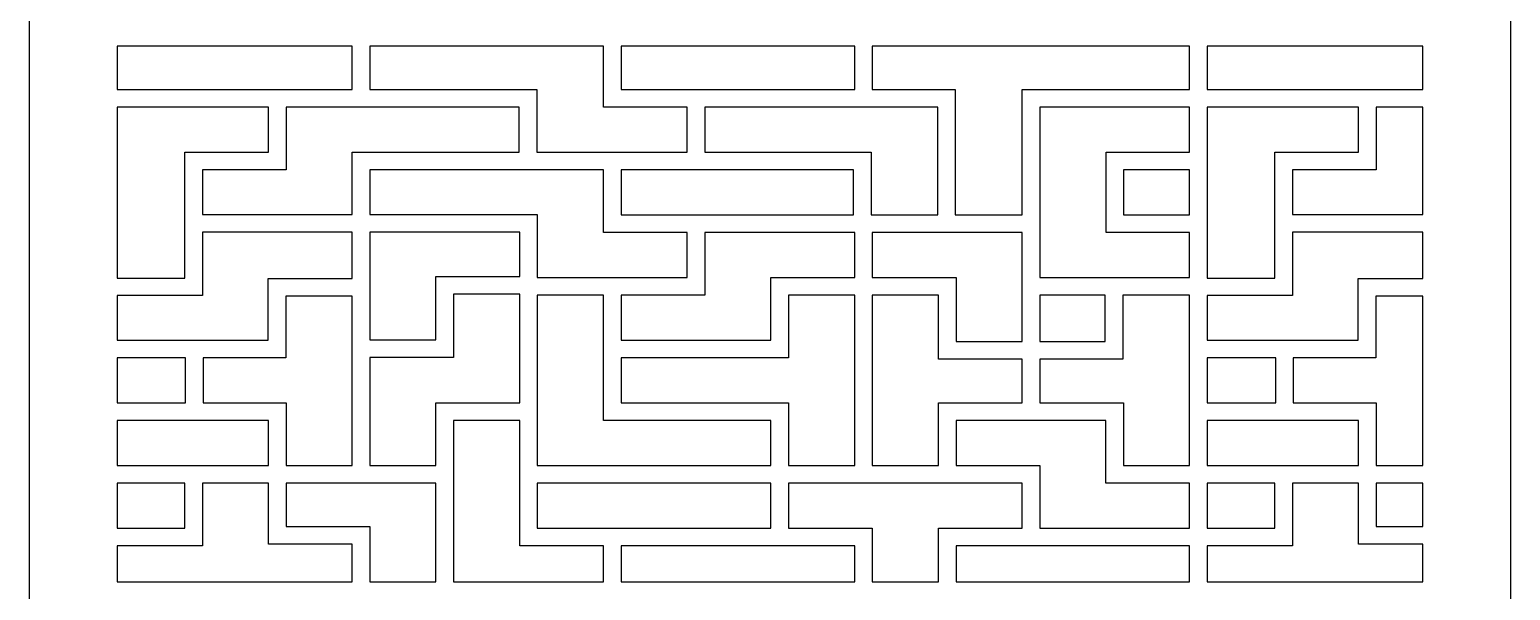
# Model space of a CAD drawing. Header units: centimetres. Extents: x -27.5 to -15.4, y -3.9 to 9.5.
# Drawn here: x -27.51 to -21.72, y 0.12 to 2.31 of the extents above; entities that cross this region are included whole.
import ezdxf

# ---------------------------------------------------------------- set-up
doc = ezdxf.new("R2010")
doc.units = ezdxf.units.CM
doc.header["$MEASUREMENT"] = 0
doc.layers.add('layer 1', color=7, linetype='Continuous')

msp = doc.modelspace()

# ---------------------------------------------------------------- linework, layer by layer
at = {"layer": 'layer 1', "color": 250}
for points, knots in [([(-27.50866, -3.90605), (-27.50866, -3.90605), (-21.72203, -3.90605), (-21.72203, -3.90605), (-21.72203, -3.90605), (-21.72203, -3.90605), (-21.72203, 9.52009), (-21.72203, 9.52009), (-21.72203, 9.52009), (-21.72203, 9.52009), (-27.50866, 9.52009), (-27.50866, 9.52009), (-27.50866, 9.52009), (-27.50866, 9.52009), (-27.50866, -3.90605), (-27.50866, -3.90605)], [0, 0, 0, 0, 0.2, 0.2, 0.2, 0.2, 0.4, 0.4, 0.4, 0.4, 0.6, 0.6, 0.6, 0.6, 1, 1, 1, 1]), ([(-27.1666, 2.07535), (-27.1666, 2.07535), (-27.1666, 2.2455), (-27.1666, 2.2455), (-27.1666, 2.2455), (-27.1666, 2.2455), (-26.24793, 2.2455), (-26.24793, 2.2455), (-26.24793, 2.2455), (-26.24793, 2.2455), (-26.24793, 2.07535), (-26.24793, 2.07535), (-26.24793, 2.07535), (-26.24793, 2.07535), (-26.54082, 2.07535), (-26.54082, 2.07535), (-26.54082, 2.07535), (-26.54082, 2.07535), (-27.1666, 2.07535), (-27.1666, 2.07535)], [0, 0, 0, 0, 0.1666667, 0.1666667, 0.1666667, 0.1666667, 0.3333333, 0.3333333, 0.3333333, 0.3333333, 0.5, 0.5, 0.5, 0.5, 0.6666667, 0.6666667, 0.6666667, 0.6666667, 1, 1, 1, 1]), ([(-25.26618, 2.00652), (-25.26618, 2.00652), (-24.93893, 2.00652), (-24.93893, 2.00652), (-24.93893, 2.00652), (-24.93893, 2.00652), (-24.93893, 1.83064), (-24.93893, 1.83064), (-24.93893, 1.83064), (-24.93893, 1.83064), (-25.23177, 1.83064), (-25.23177, 1.83064), (-25.23177, 1.83064), (-25.23177, 1.83064), (-25.52651, 1.83064), (-25.52651, 1.83064), (-25.52651, 1.83064), (-25.52651, 1.83064), (-25.52651, 2.07535), (-25.52651, 2.07535), (-25.52651, 2.07535), (-25.52651, 2.07535), (-26.17911, 2.07535), (-26.17911, 2.07535), (-26.17911, 2.07535), (-26.17911, 2.07535), (-26.17911, 2.2455), (-26.17911, 2.2455), (-26.17911, 2.2455), (-26.17911, 2.2455), (-25.26618, 2.2455), (-25.26618, 2.2455), (-25.26618, 2.2455), (-25.26618, 2.2455), (-25.26618, 2.00652), (-25.26618, 2.00652)], [0, 0, 0, 0, 0.1, 0.1, 0.1, 0.1, 0.2, 0.2, 0.2, 0.2, 0.3, 0.3, 0.3, 0.3, 0.4, 0.4, 0.4, 0.4, 0.5, 0.5, 0.5, 0.5, 0.6, 0.6, 0.6, 0.6, 0.7, 0.7, 0.7, 0.7, 0.8, 0.8, 0.8, 0.8, 1, 1, 1, 1]), ([(-25.19736, 2.2455), (-25.19736, 2.2455), (-24.28443, 2.2455), (-24.28443, 2.2455), (-24.28443, 2.2455), (-24.28443, 2.2455), (-24.28443, 2.07535), (-24.28443, 2.07535), (-24.28443, 2.07535), (-24.28443, 2.07535), (-24.90452, 2.07535), (-24.90452, 2.07535), (-24.90452, 2.07535), (-24.90452, 2.07535), (-25.19736, 2.07535), (-25.19736, 2.07535), (-25.19736, 2.07535), (-25.19736, 2.07535), (-25.19736, 2.2455), (-25.19736, 2.2455)], [0, 0, 0, 0, 0.1666667, 0.1666667, 0.1666667, 0.1666667, 0.3333333, 0.3333333, 0.3333333, 0.3333333, 0.5, 0.5, 0.5, 0.5, 0.6666667, 0.6666667, 0.6666667, 0.6666667, 1, 1, 1, 1]), ([(-24.21561, 2.2455), (-24.21561, 2.2455), (-22.97543, 2.2455), (-22.97543, 2.2455), (-22.97543, 2.2455), (-22.97543, 2.2455), (-22.97543, 2.07535), (-22.97543, 2.07535), (-22.97543, 2.07535), (-22.97543, 2.07535), (-23.62993, 2.07535), (-23.62993, 2.07535), (-23.62993, 2.07535), (-23.62993, 2.07535), (-23.62993, 1.58593), (-23.62993, 1.58593), (-23.62993, 1.58593), (-23.62993, 1.58593), (-23.89116, 1.58593), (-23.89116, 1.58593), (-23.89116, 1.58593), (-23.89116, 1.58593), (-23.89116, 2.07535), (-23.89116, 2.07535), (-23.89116, 2.07535), (-23.89116, 2.07535), (-24.21561, 2.07535), (-24.21561, 2.07535), (-24.21561, 2.07535), (-24.21561, 2.07535), (-24.21561, 2.2455), (-24.21561, 2.2455)], [0, 0, 0, 0, 0.1111111, 0.1111111, 0.1111111, 0.1111111, 0.2222222, 0.2222222, 0.2222222, 0.2222222, 0.3333333, 0.3333333, 0.3333333, 0.3333333, 0.4444444, 0.4444444, 0.4444444, 0.4444444, 0.5555556, 0.5555556, 0.5555556, 0.5555556, 0.6666667, 0.6666667, 0.6666667, 0.6666667, 0.7777778, 0.7777778, 0.7777778, 0.7777778, 1, 1, 1, 1]), ([(-22.0641, 2.2455), (-22.0641, 2.2455), (-22.0641, 2.07535), (-22.0641, 2.07535), (-22.0641, 2.07535), (-22.0641, 2.07535), (-22.28082, 2.07535), (-22.28082, 2.07535), (-22.28082, 2.07535), (-22.28082, 2.07535), (-22.9066, 2.07535), (-22.9066, 2.07535), (-22.9066, 2.07535), (-22.9066, 2.07535), (-22.9066, 2.2455), (-22.9066, 2.2455), (-22.9066, 2.2455), (-22.9066, 2.2455), (-22.0641, 2.2455), (-22.0641, 2.2455)], [0, 0, 0, 0, 0.1666667, 0.1666667, 0.1666667, 0.1666667, 0.3333333, 0.3333333, 0.3333333, 0.3333333, 0.5, 0.5, 0.5, 0.5, 0.6666667, 0.6666667, 0.6666667, 0.6666667, 1, 1, 1, 1]), ([(-27.1666, 1.33937), (-27.1666, 1.33937), (-27.1666, 2.00652), (-27.1666, 2.00652), (-27.1666, 2.00652), (-27.1666, 2.00652), (-26.57523, 2.00652), (-26.57523, 2.00652), (-26.57523, 2.00652), (-26.57523, 2.00652), (-26.57523, 1.83064), (-26.57523, 1.83064), (-26.57523, 1.83064), (-26.57523, 1.83064), (-26.90243, 1.83064), (-26.90243, 1.83064), (-26.90243, 1.83064), (-26.90243, 1.83064), (-26.90243, 1.55308), (-26.90243, 1.55308), (-26.90243, 1.55308), (-26.90243, 1.55308), (-26.90243, 1.33937), (-26.90243, 1.33937), (-26.90243, 1.33937), (-26.90243, 1.33937), (-27.1666, 1.33937), (-27.1666, 1.33937)], [0, 0, 0, 0, 0.125, 0.125, 0.125, 0.125, 0.25, 0.25, 0.25, 0.25, 0.375, 0.375, 0.375, 0.375, 0.5, 0.5, 0.5, 0.5, 0.625, 0.625, 0.625, 0.625, 0.75, 0.75, 0.75, 0.75, 1, 1, 1, 1]), ([(-26.5064, 2.00652), (-26.5064, 2.00652), (-26.21352, 2.00652), (-26.21352, 2.00652), (-26.21352, 2.00652), (-26.21352, 2.00652), (-25.59534, 2.00652), (-25.59534, 2.00652), (-25.59534, 2.00652), (-25.59534, 2.00652), (-25.59534, 1.83064), (-25.59534, 1.83064), (-25.59534, 1.83064), (-25.59534, 1.83064), (-26.24793, 1.83064), (-26.24793, 1.83064), (-26.24793, 1.83064), (-26.24793, 1.83064), (-26.24793, 1.5875), (-26.24793, 1.5875), (-26.24793, 1.5875), (-26.24793, 1.5875), (-26.83361, 1.5875), (-26.83361, 1.5875), (-26.83361, 1.5875), (-26.83361, 1.5875), (-26.83361, 1.76182), (-26.83361, 1.76182), (-26.83361, 1.76182), (-26.83361, 1.76182), (-26.5064, 1.76182), (-26.5064, 1.76182), (-26.5064, 1.76182), (-26.5064, 1.76182), (-26.5064, 2.00652), (-26.5064, 2.00652)], [0, 0, 0, 0, 0.1, 0.1, 0.1, 0.1, 0.2, 0.2, 0.2, 0.2, 0.3, 0.3, 0.3, 0.3, 0.4, 0.4, 0.4, 0.4, 0.5, 0.5, 0.5, 0.5, 0.6, 0.6, 0.6, 0.6, 0.7, 0.7, 0.7, 0.7, 0.8, 0.8, 0.8, 0.8, 1, 1, 1, 1]), ([(-24.87011, 2.00652), (-24.87011, 2.00652), (-24.25002, 2.00652), (-24.25002, 2.00652), (-24.25002, 2.00652), (-24.25002, 2.00652), (-23.95998, 2.00652), (-23.95998, 2.00652), (-23.95998, 2.00652), (-23.95998, 2.00652), (-23.95998, 1.58593), (-23.95998, 1.58593), (-23.95998, 1.58593), (-23.95998, 1.58593), (-24.22013, 1.58593), (-24.22013, 1.58593), (-24.22013, 1.58593), (-24.22013, 1.58593), (-24.22013, 1.83064), (-24.22013, 1.83064), (-24.22013, 1.83064), (-24.22013, 1.83064), (-24.87011, 1.83064), (-24.87011, 1.83064), (-24.87011, 1.83064), (-24.87011, 1.83064), (-24.87011, 2.00652), (-24.87011, 2.00652)], [0, 0, 0, 0, 0.125, 0.125, 0.125, 0.125, 0.25, 0.25, 0.25, 0.25, 0.375, 0.375, 0.375, 0.375, 0.5, 0.5, 0.5, 0.5, 0.625, 0.625, 0.625, 0.625, 0.75, 0.75, 0.75, 0.75, 1, 1, 1, 1]), ([(-23.5611, 2.00652), (-23.5611, 2.00652), (-22.97543, 2.00652), (-22.97543, 2.00652), (-22.97543, 2.00652), (-22.97543, 2.00652), (-22.97543, 1.83064), (-22.97543, 1.83064), (-22.97543, 1.83064), (-22.97543, 1.83064), (-23.3022, 1.83064), (-23.3022, 1.83064), (-23.3022, 1.83064), (-23.3022, 1.83064), (-23.3022, 1.51711), (-23.3022, 1.51711), (-23.3022, 1.51711), (-23.3022, 1.51711), (-22.97543, 1.51711), (-22.97543, 1.51711), (-22.97543, 1.51711), (-22.97543, 1.51711), (-22.97543, 1.34122), (-22.97543, 1.34122), (-22.97543, 1.34122), (-22.97543, 1.34122), (-23.27118, 1.34122), (-23.27118, 1.34122), (-23.27118, 1.34122), (-23.27118, 1.34122), (-23.5611, 1.34122), (-23.5611, 1.34122), (-23.5611, 1.34122), (-23.5611, 1.34122), (-23.5611, 1.55152), (-23.5611, 1.55152), (-23.5611, 1.55152), (-23.5611, 1.55152), (-23.5611, 2.00652), (-23.5611, 2.00652)], [0, 0, 0, 0, 0.0909091, 0.0909091, 0.0909091, 0.0909091, 0.1818182, 0.1818182, 0.1818182, 0.1818182, 0.2727273, 0.2727273, 0.2727273, 0.2727273, 0.3636364, 0.3636364, 0.3636364, 0.3636364, 0.4545455, 0.4545455, 0.4545455, 0.4545455, 0.5454545, 0.5454545, 0.5454545, 0.5454545, 0.6363636, 0.6363636, 0.6363636, 0.6363636, 0.7272727, 0.7272727, 0.7272727, 0.7272727, 0.8181818, 0.8181818, 0.8181818, 0.8181818, 1, 1, 1, 1]), ([(-22.9066, 1.33937), (-22.9066, 1.33937), (-22.9066, 2.00652), (-22.9066, 2.00652), (-22.9066, 2.00652), (-22.9066, 2.00652), (-22.31524, 2.00652), (-22.31524, 2.00652), (-22.31524, 2.00652), (-22.31524, 2.00652), (-22.31524, 1.83064), (-22.31524, 1.83064), (-22.31524, 1.83064), (-22.31524, 1.83064), (-22.64244, 1.83064), (-22.64244, 1.83064), (-22.64244, 1.83064), (-22.64244, 1.83064), (-22.64244, 1.55308), (-22.64244, 1.55308), (-22.64244, 1.55308), (-22.64244, 1.55308), (-22.64244, 1.33937), (-22.64244, 1.33937), (-22.64244, 1.33937), (-22.64244, 1.33937), (-22.9066, 1.33937), (-22.9066, 1.33937)], [0, 0, 0, 0, 0.125, 0.125, 0.125, 0.125, 0.25, 0.25, 0.25, 0.25, 0.375, 0.375, 0.375, 0.375, 0.5, 0.5, 0.5, 0.5, 0.625, 0.625, 0.625, 0.625, 0.75, 0.75, 0.75, 0.75, 1, 1, 1, 1]), ([(-22.0641, 2.00652), (-22.0641, 2.00652), (-22.0641, 1.5875), (-22.0641, 1.5875), (-22.0641, 1.5875), (-22.0641, 1.5875), (-22.57362, 1.5875), (-22.57362, 1.5875), (-22.57362, 1.5875), (-22.57362, 1.5875), (-22.57362, 1.76182), (-22.57362, 1.76182), (-22.57362, 1.76182), (-22.57362, 1.76182), (-22.24641, 1.76182), (-22.24641, 1.76182), (-22.24641, 1.76182), (-22.24641, 1.76182), (-22.24641, 2.00652), (-22.24641, 2.00652), (-22.24641, 2.00652), (-22.24641, 2.00652), (-22.0641, 2.00652), (-22.0641, 2.00652)], [0, 0, 0, 0, 0.1428571, 0.1428571, 0.1428571, 0.1428571, 0.2857143, 0.2857143, 0.2857143, 0.2857143, 0.4285714, 0.4285714, 0.4285714, 0.4285714, 0.5714286, 0.5714286, 0.5714286, 0.5714286, 0.7142857, 0.7142857, 0.7142857, 0.7142857, 1, 1, 1, 1]), ([(-25.26618, 1.51711), (-25.26618, 1.51711), (-24.93893, 1.51711), (-24.93893, 1.51711), (-24.93893, 1.51711), (-24.93893, 1.51711), (-24.93893, 1.34122), (-24.93893, 1.34122), (-24.93893, 1.34122), (-24.93893, 1.34122), (-25.23177, 1.34122), (-25.23177, 1.34122), (-25.23177, 1.34122), (-25.23177, 1.34122), (-25.52461, 1.34122), (-25.52461, 1.34122), (-25.52461, 1.34122), (-25.52461, 1.34122), (-25.52461, 1.5875), (-25.52461, 1.5875), (-25.52461, 1.5875), (-25.52461, 1.5875), (-26.17911, 1.5875), (-26.17911, 1.5875), (-26.17911, 1.5875), (-26.17911, 1.5875), (-26.17911, 1.76182), (-26.17911, 1.76182), (-26.17911, 1.76182), (-26.17911, 1.76182), (-25.56092, 1.76182), (-25.56092, 1.76182), (-25.56092, 1.76182), (-25.56092, 1.76182), (-25.26618, 1.76182), (-25.26618, 1.76182), (-25.26618, 1.76182), (-25.26618, 1.76182), (-25.26618, 1.51711), (-25.26618, 1.51711)], [0, 0, 0, 0, 0.0909091, 0.0909091, 0.0909091, 0.0909091, 0.1818182, 0.1818182, 0.1818182, 0.1818182, 0.2727273, 0.2727273, 0.2727273, 0.2727273, 0.3636364, 0.3636364, 0.3636364, 0.3636364, 0.4545455, 0.4545455, 0.4545455, 0.4545455, 0.5454545, 0.5454545, 0.5454545, 0.5454545, 0.6363636, 0.6363636, 0.6363636, 0.6363636, 0.7272727, 0.7272727, 0.7272727, 0.7272727, 0.8181818, 0.8181818, 0.8181818, 0.8181818, 1, 1, 1, 1]), ([(-24.90452, 1.76182), (-24.90452, 1.76182), (-24.28896, 1.76182), (-24.28896, 1.76182), (-24.28896, 1.76182), (-24.28896, 1.76182), (-24.28896, 1.58593), (-24.28896, 1.58593), (-24.28896, 1.58593), (-24.28896, 1.58593), (-24.90452, 1.58593), (-24.90452, 1.58593), (-24.90452, 1.58593), (-24.90452, 1.58593), (-25.19736, 1.58593), (-25.19736, 1.58593), (-25.19736, 1.58593), (-25.19736, 1.58593), (-25.19736, 1.76182), (-25.19736, 1.76182), (-25.19736, 1.76182), (-25.19736, 1.76182), (-24.90452, 1.76182), (-24.90452, 1.76182)], [0, 0, 0, 0, 0.1428571, 0.1428571, 0.1428571, 0.1428571, 0.2857143, 0.2857143, 0.2857143, 0.2857143, 0.4285714, 0.4285714, 0.4285714, 0.4285714, 0.5714286, 0.5714286, 0.5714286, 0.5714286, 0.7142857, 0.7142857, 0.7142857, 0.7142857, 1, 1, 1, 1]), ([(-23.23338, 1.76182), (-23.23338, 1.76182), (-22.97543, 1.76182), (-22.97543, 1.76182), (-22.97543, 1.76182), (-22.97543, 1.76182), (-22.97543, 1.58593), (-22.97543, 1.58593), (-22.97543, 1.58593), (-22.97543, 1.58593), (-23.23338, 1.58593), (-23.23338, 1.58593), (-23.23338, 1.58593), (-23.23338, 1.58593), (-23.23338, 1.76182), (-23.23338, 1.76182)], [0, 0, 0, 0, 0.2, 0.2, 0.2, 0.2, 0.4, 0.4, 0.4, 0.4, 0.6, 0.6, 0.6, 0.6, 1, 1, 1, 1]), ([(-27.1666, 1.09652), (-27.1666, 1.09652), (-27.1666, 1.27055), (-27.1666, 1.27055), (-27.1666, 1.27055), (-27.1666, 1.27055), (-26.83361, 1.27055), (-26.83361, 1.27055), (-26.83361, 1.27055), (-26.83361, 1.27055), (-26.83361, 1.51867), (-26.83361, 1.51867), (-26.83361, 1.51867), (-26.83361, 1.51867), (-26.24793, 1.51867), (-26.24793, 1.51867), (-26.24793, 1.51867), (-26.24793, 1.51867), (-26.24793, 1.33719), (-26.24793, 1.33719), (-26.24793, 1.33719), (-26.24793, 1.33719), (-26.57676, 1.33719), (-26.57676, 1.33719), (-26.57676, 1.33719), (-26.57676, 1.33719), (-26.57676, 1.09652), (-26.57676, 1.09652), (-26.57676, 1.09652), (-26.57676, 1.09652), (-26.86477, 1.09652), (-26.86477, 1.09652), (-26.86477, 1.09652), (-26.86477, 1.09652), (-27.1666, 1.09652), (-27.1666, 1.09652)], [0, 0, 0, 0, 0.1, 0.1, 0.1, 0.1, 0.2, 0.2, 0.2, 0.2, 0.3, 0.3, 0.3, 0.3, 0.4, 0.4, 0.4, 0.4, 0.5, 0.5, 0.5, 0.5, 0.6, 0.6, 0.6, 0.6, 0.7, 0.7, 0.7, 0.7, 0.8, 0.8, 0.8, 0.8, 1, 1, 1, 1]), ([(-26.17911, 1.51867), (-26.17911, 1.51867), (-25.59343, 1.51867), (-25.59343, 1.51867), (-25.59343, 1.51867), (-25.59343, 1.51867), (-25.59343, 1.34504), (-25.59343, 1.34504), (-25.59343, 1.34504), (-25.59343, 1.34504), (-25.92068, 1.34504), (-25.92068, 1.34504), (-25.92068, 1.34504), (-25.92068, 1.34504), (-25.92068, 1.09796), (-25.92068, 1.09796), (-25.92068, 1.09796), (-25.92068, 1.09796), (-26.17911, 1.09796), (-26.17911, 1.09796), (-26.17911, 1.09796), (-26.17911, 1.09796), (-26.17911, 1.30278), (-26.17911, 1.30278), (-26.17911, 1.30278), (-26.17911, 1.30278), (-26.17911, 1.51867), (-26.17911, 1.51867)], [0, 0, 0, 0, 0.125, 0.125, 0.125, 0.125, 0.25, 0.25, 0.25, 0.25, 0.375, 0.375, 0.375, 0.375, 0.5, 0.5, 0.5, 0.5, 0.625, 0.625, 0.625, 0.625, 0.75, 0.75, 0.75, 0.75, 1, 1, 1, 1]), ([(-25.19736, 1.2724), (-25.19736, 1.2724), (-24.87011, 1.2724), (-24.87011, 1.2724), (-24.87011, 1.2724), (-24.87011, 1.2724), (-24.87011, 1.51711), (-24.87011, 1.51711), (-24.87011, 1.51711), (-24.87011, 1.51711), (-24.28443, 1.51711), (-24.28443, 1.51711), (-24.28443, 1.51711), (-24.28443, 1.51711), (-24.28443, 1.34122), (-24.28443, 1.34122), (-24.28443, 1.34122), (-24.28443, 1.34122), (-24.61168, 1.34122), (-24.61168, 1.34122), (-24.61168, 1.34122), (-24.61168, 1.34122), (-24.61168, 1.09652), (-24.61168, 1.09652), (-24.61168, 1.09652), (-24.61168, 1.09652), (-25.19736, 1.09652), (-25.19736, 1.09652), (-25.19736, 1.09652), (-25.19736, 1.09652), (-25.19736, 1.2724), (-25.19736, 1.2724)], [0, 0, 0, 0, 0.1111111, 0.1111111, 0.1111111, 0.1111111, 0.2222222, 0.2222222, 0.2222222, 0.2222222, 0.3333333, 0.3333333, 0.3333333, 0.3333333, 0.4444444, 0.4444444, 0.4444444, 0.4444444, 0.5555556, 0.5555556, 0.5555556, 0.5555556, 0.6666667, 0.6666667, 0.6666667, 0.6666667, 0.7777778, 0.7777778, 0.7777778, 0.7777778, 1, 1, 1, 1]), ([(-24.21561, 1.34122), (-24.21561, 1.34122), (-24.21561, 1.51711), (-24.21561, 1.51711), (-24.21561, 1.51711), (-24.21561, 1.51711), (-23.92557, 1.51711), (-23.92557, 1.51711), (-23.92557, 1.51711), (-23.92557, 1.51711), (-23.62993, 1.51711), (-23.62993, 1.51711), (-23.62993, 1.51711), (-23.62993, 1.51711), (-23.62993, 1.30681), (-23.62993, 1.30681), (-23.62993, 1.30681), (-23.62993, 1.30681), (-23.62993, 1.09081), (-23.62993, 1.09081), (-23.62993, 1.09081), (-23.62993, 1.09081), (-23.88836, 1.09081), (-23.88836, 1.09081), (-23.88836, 1.09081), (-23.88836, 1.09081), (-23.88836, 1.34122), (-23.88836, 1.34122), (-23.88836, 1.34122), (-23.88836, 1.34122), (-24.21561, 1.34122), (-24.21561, 1.34122)], [0, 0, 0, 0, 0.1111111, 0.1111111, 0.1111111, 0.1111111, 0.2222222, 0.2222222, 0.2222222, 0.2222222, 0.3333333, 0.3333333, 0.3333333, 0.3333333, 0.4444444, 0.4444444, 0.4444444, 0.4444444, 0.5555556, 0.5555556, 0.5555556, 0.5555556, 0.6666667, 0.6666667, 0.6666667, 0.6666667, 0.7777778, 0.7777778, 0.7777778, 0.7777778, 1, 1, 1, 1]), ([(-22.0641, 1.51867), (-22.0641, 1.51867), (-22.0641, 1.33719), (-22.0641, 1.33719), (-22.0641, 1.33719), (-22.0641, 1.33719), (-22.31676, 1.33719), (-22.31676, 1.33719), (-22.31676, 1.33719), (-22.31676, 1.33719), (-22.31676, 1.09652), (-22.31676, 1.09652), (-22.31676, 1.09652), (-22.31676, 1.09652), (-22.60478, 1.09652), (-22.60478, 1.09652), (-22.60478, 1.09652), (-22.60478, 1.09652), (-22.9066, 1.09652), (-22.9066, 1.09652), (-22.9066, 1.09652), (-22.9066, 1.09652), (-22.9066, 1.27055), (-22.9066, 1.27055), (-22.9066, 1.27055), (-22.9066, 1.27055), (-22.57362, 1.27055), (-22.57362, 1.27055), (-22.57362, 1.27055), (-22.57362, 1.27055), (-22.57362, 1.51867), (-22.57362, 1.51867), (-22.57362, 1.51867), (-22.57362, 1.51867), (-22.0641, 1.51867), (-22.0641, 1.51867)], [0, 0, 0, 0, 0.1, 0.1, 0.1, 0.1, 0.2, 0.2, 0.2, 0.2, 0.3, 0.3, 0.3, 0.3, 0.4, 0.4, 0.4, 0.4, 0.5, 0.5, 0.5, 0.5, 0.6, 0.6, 0.6, 0.6, 0.7, 0.7, 0.7, 0.7, 0.8, 0.8, 0.8, 0.8, 1, 1, 1, 1]), ([(-25.85186, 1.27621), (-25.85186, 1.27621), (-25.59343, 1.27621), (-25.59343, 1.27621), (-25.59343, 1.27621), (-25.59343, 1.27621), (-25.59343, 0.85181), (-25.59343, 0.85181), (-25.59343, 0.85181), (-25.59343, 0.85181), (-25.92068, 0.85181), (-25.92068, 0.85181), (-25.92068, 0.85181), (-25.92068, 0.85181), (-25.92068, 0.6071), (-25.92068, 0.6071), (-25.92068, 0.6071), (-25.92068, 0.6071), (-26.17911, 0.6071), (-26.17911, 0.6071), (-26.17911, 0.6071), (-26.17911, 0.6071), (-26.17911, 1.02914), (-26.17911, 1.02914), (-26.17911, 1.02914), (-26.17911, 1.02914), (-25.85186, 1.02914), (-25.85186, 1.02914), (-25.85186, 1.02914), (-25.85186, 1.02914), (-25.85186, 1.27621), (-25.85186, 1.27621)], [0, 0, 0, 0, 0.1111111, 0.1111111, 0.1111111, 0.1111111, 0.2222222, 0.2222222, 0.2222222, 0.2222222, 0.3333333, 0.3333333, 0.3333333, 0.3333333, 0.4444444, 0.4444444, 0.4444444, 0.4444444, 0.5555556, 0.5555556, 0.5555556, 0.5555556, 0.6666667, 0.6666667, 0.6666667, 0.6666667, 0.7777778, 0.7777778, 0.7777778, 0.7777778, 1, 1, 1, 1]), ([(-26.50793, 1.26837), (-26.50793, 1.26837), (-26.24793, 1.26837), (-26.24793, 1.26837), (-26.24793, 1.26837), (-26.24793, 1.26837), (-26.24793, 1.06355), (-26.24793, 1.06355), (-26.24793, 1.06355), (-26.24793, 1.06355), (-26.24793, 0.6071), (-26.24793, 0.6071), (-26.24793, 0.6071), (-26.24793, 0.6071), (-26.50636, 0.6071), (-26.50636, 0.6071), (-26.50636, 0.6071), (-26.50636, 0.6071), (-26.50636, 0.85181), (-26.50636, 0.85181), (-26.50636, 0.85181), (-26.50636, 0.85181), (-26.83036, 0.85181), (-26.83036, 0.85181), (-26.83036, 0.85181), (-26.83036, 0.85181), (-26.83036, 1.02769), (-26.83036, 1.02769), (-26.83036, 1.02769), (-26.83036, 1.02769), (-26.50793, 1.02769), (-26.50793, 1.02769), (-26.50793, 1.02769), (-26.50793, 1.02769), (-26.50793, 1.26837), (-26.50793, 1.26837)], [0, 0, 0, 0, 0.1, 0.1, 0.1, 0.1, 0.2, 0.2, 0.2, 0.2, 0.3, 0.3, 0.3, 0.3, 0.4, 0.4, 0.4, 0.4, 0.5, 0.5, 0.5, 0.5, 0.6, 0.6, 0.6, 0.6, 0.7, 0.7, 0.7, 0.7, 0.8, 0.8, 0.8, 0.8, 1, 1, 1, 1]), ([(-25.26618, 0.78299), (-25.26618, 0.78299), (-24.61168, 0.78299), (-24.61168, 0.78299), (-24.61168, 0.78299), (-24.61168, 0.78299), (-24.61168, 0.6071), (-24.61168, 0.6071), (-24.61168, 0.6071), (-24.61168, 0.6071), (-25.52461, 0.6071), (-25.52461, 0.6071), (-25.52461, 0.6071), (-25.52461, 0.6071), (-25.52461, 0.8174), (-25.52461, 0.8174), (-25.52461, 0.8174), (-25.52461, 0.8174), (-25.52461, 1.2724), (-25.52461, 1.2724), (-25.52461, 1.2724), (-25.52461, 1.2724), (-25.26618, 1.2724), (-25.26618, 1.2724), (-25.26618, 1.2724), (-25.26618, 1.2724), (-25.26618, 1.06211), (-25.26618, 1.06211), (-25.26618, 1.06211), (-25.26618, 1.06211), (-25.26618, 0.78299), (-25.26618, 0.78299)], [0, 0, 0, 0, 0.1111111, 0.1111111, 0.1111111, 0.1111111, 0.2222222, 0.2222222, 0.2222222, 0.2222222, 0.3333333, 0.3333333, 0.3333333, 0.3333333, 0.4444444, 0.4444444, 0.4444444, 0.4444444, 0.5555556, 0.5555556, 0.5555556, 0.5555556, 0.6666667, 0.6666667, 0.6666667, 0.6666667, 0.7777778, 0.7777778, 0.7777778, 0.7777778, 1, 1, 1, 1]), ([(-25.19736, 1.02769), (-25.19736, 1.02769), (-24.54286, 1.02769), (-24.54286, 1.02769), (-24.54286, 1.02769), (-24.54286, 1.02769), (-24.54286, 1.2724), (-24.54286, 1.2724), (-24.54286, 1.2724), (-24.54286, 1.2724), (-24.28443, 1.2724), (-24.28443, 1.2724), (-24.28443, 1.2724), (-24.28443, 1.2724), (-24.28443, 0.6071), (-24.28443, 0.6071), (-24.28443, 0.6071), (-24.28443, 0.6071), (-24.54286, 0.6071), (-24.54286, 0.6071), (-24.54286, 0.6071), (-24.54286, 0.6071), (-24.54286, 0.85181), (-24.54286, 0.85181), (-24.54286, 0.85181), (-24.54286, 0.85181), (-25.19736, 0.85181), (-25.19736, 0.85181), (-25.19736, 0.85181), (-25.19736, 0.85181), (-25.19736, 1.02769), (-25.19736, 1.02769)], [0, 0, 0, 0, 0.1111111, 0.1111111, 0.1111111, 0.1111111, 0.2222222, 0.2222222, 0.2222222, 0.2222222, 0.3333333, 0.3333333, 0.3333333, 0.3333333, 0.4444444, 0.4444444, 0.4444444, 0.4444444, 0.5555556, 0.5555556, 0.5555556, 0.5555556, 0.6666667, 0.6666667, 0.6666667, 0.6666667, 0.7777778, 0.7777778, 0.7777778, 0.7777778, 1, 1, 1, 1]), ([(-24.21561, 1.2724), (-24.21561, 1.2724), (-23.95718, 1.2724), (-23.95718, 1.2724), (-23.95718, 1.2724), (-23.95718, 1.2724), (-23.95718, 1.02199), (-23.95718, 1.02199), (-23.95718, 1.02199), (-23.95718, 1.02199), (-23.62993, 1.02199), (-23.62993, 1.02199), (-23.62993, 1.02199), (-23.62993, 1.02199), (-23.62993, 0.85181), (-23.62993, 0.85181), (-23.62993, 0.85181), (-23.62993, 0.85181), (-23.95718, 0.85181), (-23.95718, 0.85181), (-23.95718, 0.85181), (-23.95718, 0.85181), (-23.95718, 0.6071), (-23.95718, 0.6071), (-23.95718, 0.6071), (-23.95718, 0.6071), (-24.21561, 0.6071), (-24.21561, 0.6071), (-24.21561, 0.6071), (-24.21561, 0.6071), (-24.21561, 1.2724), (-24.21561, 1.2724)], [0, 0, 0, 0, 0.1111111, 0.1111111, 0.1111111, 0.1111111, 0.2222222, 0.2222222, 0.2222222, 0.2222222, 0.3333333, 0.3333333, 0.3333333, 0.3333333, 0.4444444, 0.4444444, 0.4444444, 0.4444444, 0.5555556, 0.5555556, 0.5555556, 0.5555556, 0.6666667, 0.6666667, 0.6666667, 0.6666667, 0.7777778, 0.7777778, 0.7777778, 0.7777778, 1, 1, 1, 1]), ([(-23.5611, 1.02199), (-23.5611, 1.02199), (-23.23677, 1.02199), (-23.23677, 1.02199), (-23.23677, 1.02199), (-23.23677, 1.02199), (-23.23677, 1.2724), (-23.23677, 1.2724), (-23.23677, 1.2724), (-23.23677, 1.2724), (-22.97543, 1.2724), (-22.97543, 1.2724), (-22.97543, 1.2724), (-22.97543, 1.2724), (-22.97543, 0.8174), (-22.97543, 0.8174), (-22.97543, 0.8174), (-22.97543, 0.8174), (-22.97543, 0.6071), (-22.97543, 0.6071), (-22.97543, 0.6071), (-22.97543, 0.6071), (-23.23385, 0.6071), (-23.23385, 0.6071), (-23.23385, 0.6071), (-23.23385, 0.6071), (-23.23385, 0.85181), (-23.23385, 0.85181), (-23.23385, 0.85181), (-23.23385, 0.85181), (-23.5611, 0.85181), (-23.5611, 0.85181), (-23.5611, 0.85181), (-23.5611, 0.85181), (-23.5611, 1.02199), (-23.5611, 1.02199)], [0, 0, 0, 0, 0.1, 0.1, 0.1, 0.1, 0.2, 0.2, 0.2, 0.2, 0.3, 0.3, 0.3, 0.3, 0.4, 0.4, 0.4, 0.4, 0.5, 0.5, 0.5, 0.5, 0.6, 0.6, 0.6, 0.6, 0.7, 0.7, 0.7, 0.7, 0.8, 0.8, 0.8, 0.8, 1, 1, 1, 1]), ([(-23.5611, 1.2724), (-23.5611, 1.2724), (-23.3056, 1.2724), (-23.3056, 1.2724), (-23.3056, 1.2724), (-23.3056, 1.2724), (-23.3056, 1.09081), (-23.3056, 1.09081), (-23.3056, 1.09081), (-23.3056, 1.09081), (-23.5611, 1.09081), (-23.5611, 1.09081), (-23.5611, 1.09081), (-23.5611, 1.09081), (-23.5611, 1.2724), (-23.5611, 1.2724)], [0, 0, 0, 0, 0.2, 0.2, 0.2, 0.2, 0.4, 0.4, 0.4, 0.4, 0.6, 0.6, 0.6, 0.6, 1, 1, 1, 1]), ([(-22.0641, 1.26837), (-22.0641, 1.26837), (-22.0641, 0.6071), (-22.0641, 0.6071), (-22.0641, 0.6071), (-22.0641, 0.6071), (-22.24637, 0.6071), (-22.24637, 0.6071), (-22.24637, 0.6071), (-22.24637, 0.6071), (-22.24637, 0.85181), (-22.24637, 0.85181), (-22.24637, 0.85181), (-22.24637, 0.85181), (-22.57036, 0.85181), (-22.57036, 0.85181), (-22.57036, 0.85181), (-22.57036, 0.85181), (-22.57036, 1.02769), (-22.57036, 1.02769), (-22.57036, 1.02769), (-22.57036, 1.02769), (-22.24794, 1.02769), (-22.24794, 1.02769), (-22.24794, 1.02769), (-22.24794, 1.02769), (-22.24794, 1.26837), (-22.24794, 1.26837), (-22.24794, 1.26837), (-22.24794, 1.26837), (-22.0641, 1.26837), (-22.0641, 1.26837)], [0, 0, 0, 0, 0.1111111, 0.1111111, 0.1111111, 0.1111111, 0.2222222, 0.2222222, 0.2222222, 0.2222222, 0.3333333, 0.3333333, 0.3333333, 0.3333333, 0.4444444, 0.4444444, 0.4444444, 0.4444444, 0.5555556, 0.5555556, 0.5555556, 0.5555556, 0.6666667, 0.6666667, 0.6666667, 0.6666667, 0.7777778, 0.7777778, 0.7777778, 0.7777778, 1, 1, 1, 1]), ([(-27.1666, 0.85181), (-27.1666, 0.85181), (-27.1666, 1.02769), (-27.1666, 1.02769), (-27.1666, 1.02769), (-27.1666, 1.02769), (-26.89918, 1.02769), (-26.89918, 1.02769), (-26.89918, 1.02769), (-26.89918, 1.02769), (-26.89918, 0.85181), (-26.89918, 0.85181), (-26.89918, 0.85181), (-26.89918, 0.85181), (-27.1666, 0.85181), (-27.1666, 0.85181)], [0, 0, 0, 0, 0.2, 0.2, 0.2, 0.2, 0.4, 0.4, 0.4, 0.4, 0.6, 0.6, 0.6, 0.6, 1, 1, 1, 1]), ([(-22.9066, 1.02769), (-22.9066, 1.02769), (-22.63919, 1.02769), (-22.63919, 1.02769), (-22.63919, 1.02769), (-22.63919, 1.02769), (-22.63919, 0.85181), (-22.63919, 0.85181), (-22.63919, 0.85181), (-22.63919, 0.85181), (-22.9066, 0.85181), (-22.9066, 0.85181), (-22.9066, 0.85181), (-22.9066, 0.85181), (-22.9066, 1.02769), (-22.9066, 1.02769)], [0, 0, 0, 0, 0.2, 0.2, 0.2, 0.2, 0.4, 0.4, 0.4, 0.4, 0.6, 0.6, 0.6, 0.6, 1, 1, 1, 1]), ([(-27.1666, 0.6071), (-27.1666, 0.6071), (-27.1666, 0.78299), (-27.1666, 0.78299), (-27.1666, 0.78299), (-27.1666, 0.78299), (-26.86477, 0.78299), (-26.86477, 0.78299), (-26.86477, 0.78299), (-26.86477, 0.78299), (-26.57518, 0.78299), (-26.57518, 0.78299), (-26.57518, 0.78299), (-26.57518, 0.78299), (-26.57518, 0.6071), (-26.57518, 0.6071), (-26.57518, 0.6071), (-26.57518, 0.6071), (-26.86802, 0.6071), (-26.86802, 0.6071), (-26.86802, 0.6071), (-26.86802, 0.6071), (-27.1666, 0.6071), (-27.1666, 0.6071)], [0, 0, 0, 0, 0.1428571, 0.1428571, 0.1428571, 0.1428571, 0.2857143, 0.2857143, 0.2857143, 0.2857143, 0.4285714, 0.4285714, 0.4285714, 0.4285714, 0.5714286, 0.5714286, 0.5714286, 0.5714286, 0.7142857, 0.7142857, 0.7142857, 0.7142857, 1, 1, 1, 1]), ([(-25.59343, 0.29357), (-25.59343, 0.29357), (-25.26618, 0.29357), (-25.26618, 0.29357), (-25.26618, 0.29357), (-25.26618, 0.29357), (-25.26618, 0.15257), (-25.26618, 0.15257), (-25.26618, 0.15257), (-25.26618, 0.15257), (-25.85186, 0.15257), (-25.85186, 0.15257), (-25.85186, 0.15257), (-25.85186, 0.15257), (-25.85186, 0.57269), (-25.85186, 0.57269), (-25.85186, 0.57269), (-25.85186, 0.57269), (-25.85186, 0.78299), (-25.85186, 0.78299), (-25.85186, 0.78299), (-25.85186, 0.78299), (-25.59343, 0.78299), (-25.59343, 0.78299), (-25.59343, 0.78299), (-25.59343, 0.78299), (-25.59343, 0.57269), (-25.59343, 0.57269), (-25.59343, 0.57269), (-25.59343, 0.57269), (-25.59343, 0.29357), (-25.59343, 0.29357)], [0, 0, 0, 0, 0.1111111, 0.1111111, 0.1111111, 0.1111111, 0.2222222, 0.2222222, 0.2222222, 0.2222222, 0.3333333, 0.3333333, 0.3333333, 0.3333333, 0.4444444, 0.4444444, 0.4444444, 0.4444444, 0.5555556, 0.5555556, 0.5555556, 0.5555556, 0.6666667, 0.6666667, 0.6666667, 0.6666667, 0.7777778, 0.7777778, 0.7777778, 0.7777778, 1, 1, 1, 1]), ([(-23.59552, 0.78299), (-23.59552, 0.78299), (-23.30268, 0.78299), (-23.30268, 0.78299), (-23.30268, 0.78299), (-23.30268, 0.78299), (-23.30268, 0.53828), (-23.30268, 0.53828), (-23.30268, 0.53828), (-23.30268, 0.53828), (-22.97543, 0.53828), (-22.97543, 0.53828), (-22.97543, 0.53828), (-22.97543, 0.53828), (-22.97543, 0.3624), (-22.97543, 0.3624), (-22.97543, 0.3624), (-22.97543, 0.3624), (-23.5611, 0.3624), (-23.5611, 0.3624), (-23.5611, 0.3624), (-23.5611, 0.3624), (-23.5611, 0.6071), (-23.5611, 0.6071), (-23.5611, 0.6071), (-23.5611, 0.6071), (-23.88836, 0.6071), (-23.88836, 0.6071), (-23.88836, 0.6071), (-23.88836, 0.6071), (-23.88836, 0.78299), (-23.88836, 0.78299), (-23.88836, 0.78299), (-23.88836, 0.78299), (-23.59552, 0.78299), (-23.59552, 0.78299)], [0, 0, 0, 0, 0.1, 0.1, 0.1, 0.1, 0.2, 0.2, 0.2, 0.2, 0.3, 0.3, 0.3, 0.3, 0.4, 0.4, 0.4, 0.4, 0.5, 0.5, 0.5, 0.5, 0.6, 0.6, 0.6, 0.6, 0.7, 0.7, 0.7, 0.7, 0.8, 0.8, 0.8, 0.8, 1, 1, 1, 1]), ([(-22.9066, 0.6071), (-22.9066, 0.6071), (-22.9066, 0.78299), (-22.9066, 0.78299), (-22.9066, 0.78299), (-22.9066, 0.78299), (-22.60478, 0.78299), (-22.60478, 0.78299), (-22.60478, 0.78299), (-22.60478, 0.78299), (-22.31519, 0.78299), (-22.31519, 0.78299), (-22.31519, 0.78299), (-22.31519, 0.78299), (-22.31519, 0.6071), (-22.31519, 0.6071), (-22.31519, 0.6071), (-22.31519, 0.6071), (-22.60803, 0.6071), (-22.60803, 0.6071), (-22.60803, 0.6071), (-22.60803, 0.6071), (-22.9066, 0.6071), (-22.9066, 0.6071)], [0, 0, 0, 0, 0.1428571, 0.1428571, 0.1428571, 0.1428571, 0.2857143, 0.2857143, 0.2857143, 0.2857143, 0.4285714, 0.4285714, 0.4285714, 0.4285714, 0.5714286, 0.5714286, 0.5714286, 0.5714286, 0.7142857, 0.7142857, 0.7142857, 0.7142857, 1, 1, 1, 1]), ([(-27.1666, 0.15257), (-27.1666, 0.15257), (-27.1666, 0.29357), (-27.1666, 0.29357), (-27.1666, 0.29357), (-27.1666, 0.29357), (-26.83361, 0.29357), (-26.83361, 0.29357), (-26.83361, 0.29357), (-26.83361, 0.29357), (-26.83361, 0.53828), (-26.83361, 0.53828), (-26.83361, 0.53828), (-26.83361, 0.53828), (-26.57518, 0.53828), (-26.57518, 0.53828), (-26.57518, 0.53828), (-26.57518, 0.53828), (-26.57518, 0.29929), (-26.57518, 0.29929), (-26.57518, 0.29929), (-26.57518, 0.29929), (-26.24793, 0.29929), (-26.24793, 0.29929), (-26.24793, 0.29929), (-26.24793, 0.29929), (-26.24793, 0.15257), (-26.24793, 0.15257), (-26.24793, 0.15257), (-26.24793, 0.15257), (-27.1666, 0.15257), (-27.1666, 0.15257)], [0, 0, 0, 0, 0.1111111, 0.1111111, 0.1111111, 0.1111111, 0.2222222, 0.2222222, 0.2222222, 0.2222222, 0.3333333, 0.3333333, 0.3333333, 0.3333333, 0.4444444, 0.4444444, 0.4444444, 0.4444444, 0.5555556, 0.5555556, 0.5555556, 0.5555556, 0.6666667, 0.6666667, 0.6666667, 0.6666667, 0.7777778, 0.7777778, 0.7777778, 0.7777778, 1, 1, 1, 1]), ([(-27.1666, 0.3624), (-27.1666, 0.3624), (-27.1666, 0.53828), (-27.1666, 0.53828), (-27.1666, 0.53828), (-27.1666, 0.53828), (-26.90243, 0.53828), (-26.90243, 0.53828), (-26.90243, 0.53828), (-26.90243, 0.53828), (-26.90243, 0.3624), (-26.90243, 0.3624), (-26.90243, 0.3624), (-26.90243, 0.3624), (-27.1666, 0.3624), (-27.1666, 0.3624)], [0, 0, 0, 0, 0.2, 0.2, 0.2, 0.2, 0.4, 0.4, 0.4, 0.4, 0.6, 0.6, 0.6, 0.6, 1, 1, 1, 1]), ([(-26.50636, 0.53828), (-26.50636, 0.53828), (-26.21352, 0.53828), (-26.21352, 0.53828), (-26.21352, 0.53828), (-26.21352, 0.53828), (-25.92068, 0.53828), (-25.92068, 0.53828), (-25.92068, 0.53828), (-25.92068, 0.53828), (-25.92068, 0.15257), (-25.92068, 0.15257), (-25.92068, 0.15257), (-25.92068, 0.15257), (-26.17911, 0.15257), (-26.17911, 0.15257), (-26.17911, 0.15257), (-26.17911, 0.15257), (-26.17911, 0.36812), (-26.17911, 0.36812), (-26.17911, 0.36812), (-26.17911, 0.36812), (-26.50636, 0.36812), (-26.50636, 0.36812), (-26.50636, 0.36812), (-26.50636, 0.36812), (-26.50636, 0.53828), (-26.50636, 0.53828)], [0, 0, 0, 0, 0.125, 0.125, 0.125, 0.125, 0.25, 0.25, 0.25, 0.25, 0.375, 0.375, 0.375, 0.375, 0.5, 0.5, 0.5, 0.5, 0.625, 0.625, 0.625, 0.625, 0.75, 0.75, 0.75, 0.75, 1, 1, 1, 1]), ([(-25.52461, 0.53828), (-25.52461, 0.53828), (-24.61168, 0.53828), (-24.61168, 0.53828), (-24.61168, 0.53828), (-24.61168, 0.53828), (-24.61168, 0.3624), (-24.61168, 0.3624), (-24.61168, 0.3624), (-24.61168, 0.3624), (-25.23177, 0.3624), (-25.23177, 0.3624), (-25.23177, 0.3624), (-25.23177, 0.3624), (-25.52461, 0.3624), (-25.52461, 0.3624), (-25.52461, 0.3624), (-25.52461, 0.3624), (-25.52461, 0.53828), (-25.52461, 0.53828)], [0, 0, 0, 0, 0.1666667, 0.1666667, 0.1666667, 0.1666667, 0.3333333, 0.3333333, 0.3333333, 0.3333333, 0.5, 0.5, 0.5, 0.5, 0.6666667, 0.6666667, 0.6666667, 0.6666667, 1, 1, 1, 1]), ([(-24.25002, 0.53828), (-24.25002, 0.53828), (-23.92277, 0.53828), (-23.92277, 0.53828), (-23.92277, 0.53828), (-23.92277, 0.53828), (-23.62993, 0.53828), (-23.62993, 0.53828), (-23.62993, 0.53828), (-23.62993, 0.53828), (-23.62993, 0.3624), (-23.62993, 0.3624), (-23.62993, 0.3624), (-23.62993, 0.3624), (-23.95718, 0.3624), (-23.95718, 0.3624), (-23.95718, 0.3624), (-23.95718, 0.3624), (-23.95718, 0.15257), (-23.95718, 0.15257), (-23.95718, 0.15257), (-23.95718, 0.15257), (-24.21561, 0.15257), (-24.21561, 0.15257), (-24.21561, 0.15257), (-24.21561, 0.15257), (-24.21561, 0.3624), (-24.21561, 0.3624), (-24.21561, 0.3624), (-24.21561, 0.3624), (-24.54286, 0.3624), (-24.54286, 0.3624), (-24.54286, 0.3624), (-24.54286, 0.3624), (-24.54286, 0.53828), (-24.54286, 0.53828), (-24.54286, 0.53828), (-24.54286, 0.53828), (-24.25002, 0.53828), (-24.25002, 0.53828)], [0, 0, 0, 0, 0.0909091, 0.0909091, 0.0909091, 0.0909091, 0.1818182, 0.1818182, 0.1818182, 0.1818182, 0.2727273, 0.2727273, 0.2727273, 0.2727273, 0.3636364, 0.3636364, 0.3636364, 0.3636364, 0.4545455, 0.4545455, 0.4545455, 0.4545455, 0.5454545, 0.5454545, 0.5454545, 0.5454545, 0.6363636, 0.6363636, 0.6363636, 0.6363636, 0.7272727, 0.7272727, 0.7272727, 0.7272727, 0.8181818, 0.8181818, 0.8181818, 0.8181818, 1, 1, 1, 1]), ([(-22.0641, 0.29929), (-22.0641, 0.29929), (-22.0641, 0.15257), (-22.0641, 0.15257), (-22.0641, 0.15257), (-22.0641, 0.15257), (-22.9066, 0.15257), (-22.9066, 0.15257), (-22.9066, 0.15257), (-22.9066, 0.15257), (-22.9066, 0.29357), (-22.9066, 0.29357), (-22.9066, 0.29357), (-22.9066, 0.29357), (-22.57362, 0.29357), (-22.57362, 0.29357), (-22.57362, 0.29357), (-22.57362, 0.29357), (-22.57362, 0.53828), (-22.57362, 0.53828), (-22.57362, 0.53828), (-22.57362, 0.53828), (-22.31519, 0.53828), (-22.31519, 0.53828), (-22.31519, 0.53828), (-22.31519, 0.53828), (-22.31519, 0.29929), (-22.31519, 0.29929), (-22.31519, 0.29929), (-22.31519, 0.29929), (-22.0641, 0.29929), (-22.0641, 0.29929)], [0, 0, 0, 0, 0.1111111, 0.1111111, 0.1111111, 0.1111111, 0.2222222, 0.2222222, 0.2222222, 0.2222222, 0.3333333, 0.3333333, 0.3333333, 0.3333333, 0.4444444, 0.4444444, 0.4444444, 0.4444444, 0.5555556, 0.5555556, 0.5555556, 0.5555556, 0.6666667, 0.6666667, 0.6666667, 0.6666667, 0.7777778, 0.7777778, 0.7777778, 0.7777778, 1, 1, 1, 1]), ([(-22.9066, 0.53828), (-22.9066, 0.53828), (-22.64244, 0.53828), (-22.64244, 0.53828), (-22.64244, 0.53828), (-22.64244, 0.53828), (-22.64244, 0.3624), (-22.64244, 0.3624), (-22.64244, 0.3624), (-22.64244, 0.3624), (-22.9066, 0.3624), (-22.9066, 0.3624), (-22.9066, 0.3624), (-22.9066, 0.3624), (-22.9066, 0.53828), (-22.9066, 0.53828)], [0, 0, 0, 0, 0.2, 0.2, 0.2, 0.2, 0.4, 0.4, 0.4, 0.4, 0.6, 0.6, 0.6, 0.6, 1, 1, 1, 1]), ([(-22.0641, 0.53828), (-22.0641, 0.53828), (-22.0641, 0.36812), (-22.0641, 0.36812), (-22.0641, 0.36812), (-22.0641, 0.36812), (-22.24637, 0.36812), (-22.24637, 0.36812), (-22.24637, 0.36812), (-22.24637, 0.36812), (-22.24637, 0.53828), (-22.24637, 0.53828), (-22.24637, 0.53828), (-22.24637, 0.53828), (-22.0641, 0.53828), (-22.0641, 0.53828)], [0, 0, 0, 0, 0.2, 0.2, 0.2, 0.2, 0.4, 0.4, 0.4, 0.4, 0.6, 0.6, 0.6, 0.6, 1, 1, 1, 1]), ([(-25.19736, 0.29357), (-25.19736, 0.29357), (-24.57727, 0.29357), (-24.57727, 0.29357), (-24.57727, 0.29357), (-24.57727, 0.29357), (-24.28443, 0.29357), (-24.28443, 0.29357), (-24.28443, 0.29357), (-24.28443, 0.29357), (-24.28443, 0.15257), (-24.28443, 0.15257), (-24.28443, 0.15257), (-24.28443, 0.15257), (-25.19736, 0.15257), (-25.19736, 0.15257), (-25.19736, 0.15257), (-25.19736, 0.15257), (-25.19736, 0.29357), (-25.19736, 0.29357)], [0, 0, 0, 0, 0.1666667, 0.1666667, 0.1666667, 0.1666667, 0.3333333, 0.3333333, 0.3333333, 0.3333333, 0.5, 0.5, 0.5, 0.5, 0.6666667, 0.6666667, 0.6666667, 0.6666667, 1, 1, 1, 1]), ([(-23.88836, 0.29357), (-23.88836, 0.29357), (-23.59552, 0.29357), (-23.59552, 0.29357), (-23.59552, 0.29357), (-23.59552, 0.29357), (-22.97543, 0.29357), (-22.97543, 0.29357), (-22.97543, 0.29357), (-22.97543, 0.29357), (-22.97543, 0.15257), (-22.97543, 0.15257), (-22.97543, 0.15257), (-22.97543, 0.15257), (-23.88836, 0.15257), (-23.88836, 0.15257), (-23.88836, 0.15257), (-23.88836, 0.15257), (-23.88836, 0.29357), (-23.88836, 0.29357)], [0, 0, 0, 0, 0.1666667, 0.1666667, 0.1666667, 0.1666667, 0.3333333, 0.3333333, 0.3333333, 0.3333333, 0.5, 0.5, 0.5, 0.5, 0.6666667, 0.6666667, 0.6666667, 0.6666667, 1, 1, 1, 1])]:
    msp.add_open_spline(points, degree=3, knots=knots, dxfattribs=at)

doc.saveas('drawing.dxf')
